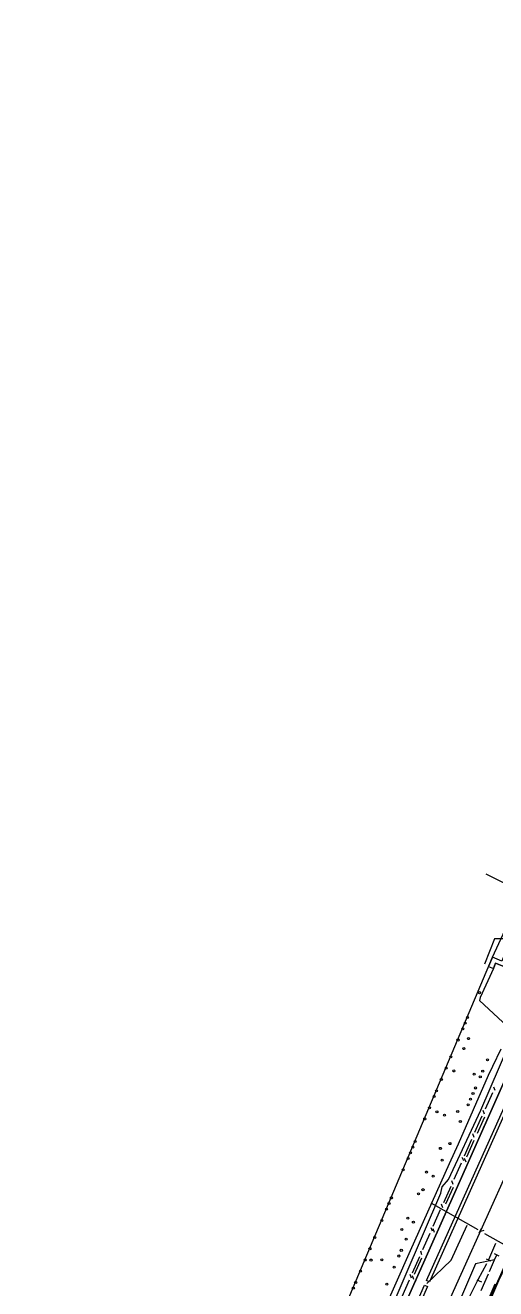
# Model space of a CAD drawing. Header units: metres. Extents: x 3206 to 3701, y 9896 to 11410.
# Drawn here: x 3428.9 to 3521, y 11142.5 to 11390.2 of the extents above; entities that cross this region are included whole.
import ezdxf

# ---------------------------------------------------------------- set-up
doc = ezdxf.new("R2010")
doc.units = ezdxf.units.M
for name, color, linetype in [('BOUNDARY', 7, 'Continuous'), ('CURB', 7, 'Continuous'), ('ELECTR_CABLE', 7, 'Continuous'), ('ELECTR_CABLE_COMM', 7, 'Continuous'), ('GAS', 7, 'Continuous'), ('GROUND', 7, 'Continuous'), ('ROAD', 7, 'Continuous'), ('SEWER', 7, 'Continuous'), ('SIDEWALK_PATH', 7, 'Continuous'), ('WATER_PIPELINE', 7, 'Continuous')]:
    doc.layers.add(name, color=color, linetype=linetype)

# ---------------------------------------------------------------- blocks, each defined once
blk = doc.blocks.new('МОЖЖЕВЕЛЬНИК_СКАЛЬНЫЙ')
blk.add_circle((0, 0), 0.2)
blk = doc.blocks.new('БЕРЕЗА_ПОЛЕЗНАЯ')
blk.add_circle((0, 0), 0.2)
blk = doc.blocks.new('ЧЕРЕМУХА_ШУБЕРТ')
blk.add_circle((0, 0), 0.2)
blk = doc.blocks.new('КЛЕН_САХАРИСТЫЙ')
blk.add_circle((0, 0), 0.2)

msp = doc.modelspace()

# ---------------------------------------------------------------- linework, layer by layer
at = {"layer": 'BOUNDARY'}
msp.add_lwpolyline([(3253.02, 9915.67), (3233.6, 10020.11), (3233.04, 10027.23), (3225.68, 10139.96), (3262.08, 10325.26), (3335.84, 10689.44), (3351.1, 10763.68), (3367.77, 10831.23), (3377.81, 10869.11), (3520.39, 11207.45), (3551.17, 11273.83), (3554.01, 11279.37), (3611.72, 11390.17), (3639.44, 11373.13), (3680.64, 11298.58), (3281.25, 9920.2)], close=True, dxfattribs=at)
at = {"layer": 'CURB'}
for points in [[(3521.19, 11179.74), (3520.91, 11179.09)], [(3520.22, 11177.53), (3519.93, 11176.89)], [(3520.71, 11178.64), (3520.42, 11177.99)], [(3519.24, 11175.33), (3518.96, 11174.68)], [(3519.73, 11176.43), (3519.44, 11175.79)], [(3518.26, 11173.12), (3517.98, 11172.48)], [(3518.75, 11174.23), (3518.47, 11173.58)], [(3516.8, 11169.81), (3516.51, 11169.17)], [(3517.29, 11170.92), (3517.15, 11170.61), (3517, 11170.27)], [(3517.78, 11172.02), (3517.49, 11171.37)], [(3515.82, 11167.61), (3515.53, 11166.96)], [(3516.31, 11168.71), (3516.18, 11168.42), (3516.02, 11168.06)], [(3514.84, 11165.41), (3514.55, 11164.76)], [(3515.33, 11166.51), (3515.04, 11165.86)], [(3513.85, 11163.2), (3513.57, 11162.56)], [(3514.35, 11164.3), (3514.06, 11163.66)], [(3512.38, 11159.9), (3512.09, 11159.25)], [(3512.87, 11161), (3512.58, 11160.35)], [(3513.36, 11162.1), (3513.08, 11161.46)], [(3511.4, 11157.69), (3511.11, 11157.05)], [(3511.89, 11158.8), (3511.6, 11158.15)], [(3510.41, 11155.49), (3510.13, 11154.85)], [(3510.91, 11156.59), (3510.62, 11155.95)], [(3509.43, 11153.29), (3509.15, 11152.64)], [(3509.92, 11154.39), (3509.64, 11153.74)], [(3507.97, 11149.98), (3507.68, 11149.33)], [(3508.46, 11151.08), (3508.17, 11150.44)], [(3508.94, 11152.18), (3508.66, 11151.54)], [(3520.12, 11140.89), (3524.53, 11150.8)], [(3506.99, 11147.77), (3506.7, 11147.13)], [(3507.48, 11148.87), (3507.19, 11148.23)], [(3506.01, 11145.57), (3505.73, 11144.92)], [(3506.5, 11146.67), (3506.22, 11146.02)], [(3505.04, 11143.36), (3504.75, 11142.71)], [(3505.53, 11144.46), (3505.24, 11143.82)]]:
    msp.add_lwpolyline(points, dxfattribs=at)
at = {"layer": 'ELECTR_CABLE'}
for points in [[(3526.51, 11211.08), (3520.81, 11211.08), (3518.82, 11206.06)], [(3437.54, 10996.61), (3446.96, 11017.71), (3446.94, 11018.78), (3447.82, 11019.67), (3456.75, 11040), (3462, 11051.61), (3461.81, 11052.3), (3462.46, 11052.61), (3472.54, 11075.68), (3479.55, 11091.43), (3479.28, 11092.35), (3480.47, 11093.04), (3489.29, 11112.93), (3495.76, 11127.22), (3495.68, 11128.21), (3496.35, 11128.62), (3510.29, 11161.16), (3510.58, 11162.45), (3511.79, 11163.9), (3518.14, 11177.46), (3525.47, 11194.44), (3524.01, 11194.83)]]:
    msp.add_lwpolyline(points, dxfattribs=at)
at = {"layer": 'ELECTR_CABLE_COMM'}
for points in [[(3536.8, 11217.8), (3526.23, 11220.22), (3519.16, 11223.75)], [(3519.04, 11177.73), (3520.48, 11180.95)], [(3520.92, 11181.29), (3520.66, 11181.99)], [(3518.86, 11176.7), (3518.6, 11177.4)], [(3516.99, 11173.14), (3518.1, 11175.65), (3518.42, 11176.37)], [(3517.45, 11172.95), (3518.56, 11175.45), (3518.89, 11176.18)], [(3516.82, 11172.11), (3516.55, 11172.81)], [(3514.95, 11168.54), (3516.38, 11171.77)], [(3515.4, 11168.34), (3516.84, 11171.58)], [(3514.78, 11167.51), (3514.51, 11168.21)], [(3515.23, 11167.3), (3514.96, 11168)], [(3512.91, 11163.95), (3514.34, 11167.17)], [(3510.86, 11159.35), (3512.3, 11162.58)], [(3511.31, 11159.12), (3512.75, 11162.36)], [(3512.74, 11162.91), (3512.47, 11163.61)], [(3508.82, 11154.75), (3510.26, 11157.98)], [(3510.7, 11158.32), (3510.43, 11159.01)], [(3506.78, 11150.16), (3508.22, 11153.38)], [(3508.65, 11153.72), (3508.39, 11154.42)], [(3509.09, 11153.47), (3508.82, 11154.17)], [(3504.74, 11145.56), (3506.18, 11148.79)], [(3505.17, 11145.29), (3506.61, 11148.53)], [(3506.61, 11149.12), (3506.35, 11149.82)], [(3504.57, 11144.52), (3504.3, 11145.22)], [(3505, 11144.25), (3504.73, 11144.95)], [(3502.7, 11140.96), (3504.14, 11144.19)], [(3519.57, 11140.21), (3520.97, 11143.44)]]:
    msp.add_lwpolyline(points, dxfattribs=at)
at = {"layer": 'GAS'}
for points in [[(3521.02, 11151.35), (3519.62, 11148.13)], [(3520.84, 11148.13), (3517.1, 11147.31), (3514.12, 11140.45)], [(3519.16, 11148.33), (3520.08, 11147.93)], [(3519.82, 11145.83), (3520.84, 11148.13), (3521.25, 11149.07)], [(3521.71, 11148.87), (3520.79, 11149.27)], [(3519.26, 11147.31), (3517.53, 11144.2), (3514.36, 11137.81)], [(3518.18, 11142.13), (3519.62, 11145.37)], [(3517.36, 11144.19), (3518.28, 11143.79)]]:
    msp.add_lwpolyline(points, dxfattribs=at)
at = {"layer": 'GROUND'}
for points in [[(3377.81, 10869.11), (3520.39, 11207.45), (3551.17, 11273.83)], [(3522.22, 11206.68), (3520.39, 11207.43), (3519.66, 11205.65), (3520.59, 11205.23), (3517.99, 11199.53), (3517.89, 11198.95), (3523.33, 11193.86)], [(3522.08, 11189.42), (3520.43, 11186.03), (3519.55, 11184.25), (3513.68, 11170.79), (3511.95, 11166.94), (3504.31, 11149.88), (3496.11, 11131.46)]]:
    msp.add_lwpolyline(points, dxfattribs=at)
at = {"layer": 'ROAD'}
for points in [[(3554.14, 11253.99), (3513.55, 11162.51), (3436.82, 10990)], [(3517.46, 11134.88), (3526.68, 11155.63)]]:
    msp.add_lwpolyline(points, dxfattribs=at)
at = {"layer": 'SEWER'}
for points in [[(3508.31, 11159.28), (3517.54, 11154.05)], [(3518.23, 11154.21), (3517.75, 11153.35)], [(3517.92, 11153.66), (3518.76, 11153.92)], [(3518.84, 11153.31), (3528.06, 11148.09)]]:
    msp.add_lwpolyline(points, dxfattribs=at)
at = {"layer": 'SIDEWALK_PATH'}
for points in [[(3436.82, 10990), (3513.55, 11162.51), (3554.14, 11253.99)], [(3522.65, 11205.64), (3521.03, 11206.31), (3520.59, 11205.23), (3517.99, 11199.53), (3517.89, 11198.95), (3523.33, 11193.86)], [(3522.08, 11189.42), (3520.43, 11186.03), (3519.55, 11184.25), (3513.68, 11170.79), (3511.95, 11166.94), (3504.31, 11149.88), (3496.11, 11131.46)], [(3519.51, 11139.06), (3521.65, 11144.05)]]:
    msp.add_lwpolyline(points, dxfattribs=at)
for points in [[(3530.08, 11221.45), (3529.72, 11221.59), (3530.59, 11223.43), (3529.87, 11223.77), (3528.43, 11220.72), (3528.79, 11220.55), (3523.88, 11209.7), (3523.52, 11209.86), (3522.22, 11206.68), (3520.39, 11207.43), (3519.66, 11205.65), (3520.59, 11205.23), (3521.03, 11206.31), (3522.65, 11205.64), (3523.52, 11207.76), (3523.82, 11207.61)], [(3526.68, 11155.63), (3517.46, 11134.88), (3510.93, 11120.21), (3507.24, 11111.93), (3501.62, 11099.32), (3501.74, 11099.27), (3507.19, 11111.34), (3510.97, 11119.91), (3517.62, 11134.81), (3519.51, 11139.06), (3521.65, 11144.05), (3525.76, 11152.69), (3530.21, 11158.73), (3533.72, 11163.64), (3536.82, 11170.53), (3535.3, 11170.77)]]:
    msp.add_lwpolyline(points, close=True, dxfattribs=at)
at = {"layer": 'WATER_PIPELINE'}
for points in [[(3507.49, 11144.06), (3543.05, 11223.44), (3543.54, 11223.22), (3508.09, 11143.8), (3507.49, 11144.06)], [(3500, 11113.56), (3523.82, 11166.47)], [(3507.59, 11143.48), (3512.31, 11148.08), (3515.43, 11154.92)], [(3500, 11126.93), (3507.12, 11143.14), (3507.66, 11142.9), (3500, 11125.44), (3496.44, 11117.31), (3483.56, 11087.41), (3483.31, 11083.11), (3472.58, 11059.59), (3471.9, 11060.03), (3482.52, 11083.3), (3482.77, 11087.6), (3500, 11126.93)]]:
    msp.add_lwpolyline(points, dxfattribs=at)

# ---------------------------------------------------------------- block references
at = {"layer": 'BUSH'}
for p in [(3517.89, 11200.5), (3515.06, 11194.53), (3515.53, 11195.64), (3514.59, 11193.43), (3513.66, 11191.22), (3515.7, 11191.49), (3512.26, 11187.9), (3519.45, 11187.32), (3511.33, 11185.69), (3512.84, 11185.15), (3518.5, 11185.12), (3510.4, 11183.48), (3518.03, 11184.02), (3509, 11180.16), (3509.47, 11181.26), (3516.13, 11179.61), (3516.6, 11180.71), (3517.08, 11181.81), (3508.07, 11177.95), (3509.54, 11177.12), (3515.65, 11178.51), (3507.14, 11175.74), (3514.12, 11175.25), (3504.81, 11170.21), (3505.27, 11171.31), (3512.09, 11170.9), (3503.88, 11167.99), (3504.34, 11169.1), (3510.56, 11167.64), (3502.94, 11165.78), (3507.48, 11165.33), (3508.8, 11164.53), (3500.61, 11160.25), (3505.92, 11161.07), (3506.81, 11161.87), (3499.68, 11158.04), (3500.15, 11159.15), (3498.75, 11155.83), (3504.92, 11155.49), (3497.35, 11152.51), (3502.66, 11154.05), (3503.51, 11152.18), (3496.42, 11150.3), (3502.56, 11149.98), (3495.49, 11148.09), (3498.75, 11148.13), (3502.09, 11148.87), (3494.56, 11145.88), (3501.14, 11146.67), (3493.16, 11142.56), (3493.62, 11143.67), (3499.73, 11143.36)]:
    msp.add_blockref('МОЖЖЕВЕЛЬНИК_СКАЛЬНЫЙ', p, dxfattribs=at)
at = {"layer": 'TREE'}
for name, p in [('ЧЕРЕМУХА_ШУБЕРТ', (3514.82, 11189.53)), ('БЕРЕЗА_ПОЛЕЗНАЯ', (3516.83, 11184.53)), ('ЧЕРЕМУХА_ШУБЕРТ', (3513.6, 11177.21)), ('БЕРЕЗА_ПОЛЕЗНАЯ', (3511.03, 11176.49)), ('КЛЕН_САХАРИСТЫЙ', (3510.21, 11169.97)), ('БЕРЕЗА_ПОЛЕЗНАЯ', (3503.85, 11156.28)), ('ЧЕРЕМУХА_ШУБЕРТ', (3496.62, 11148.08))]:
    msp.add_blockref(name, p, dxfattribs=at)

doc.saveas('drawing.dxf')
